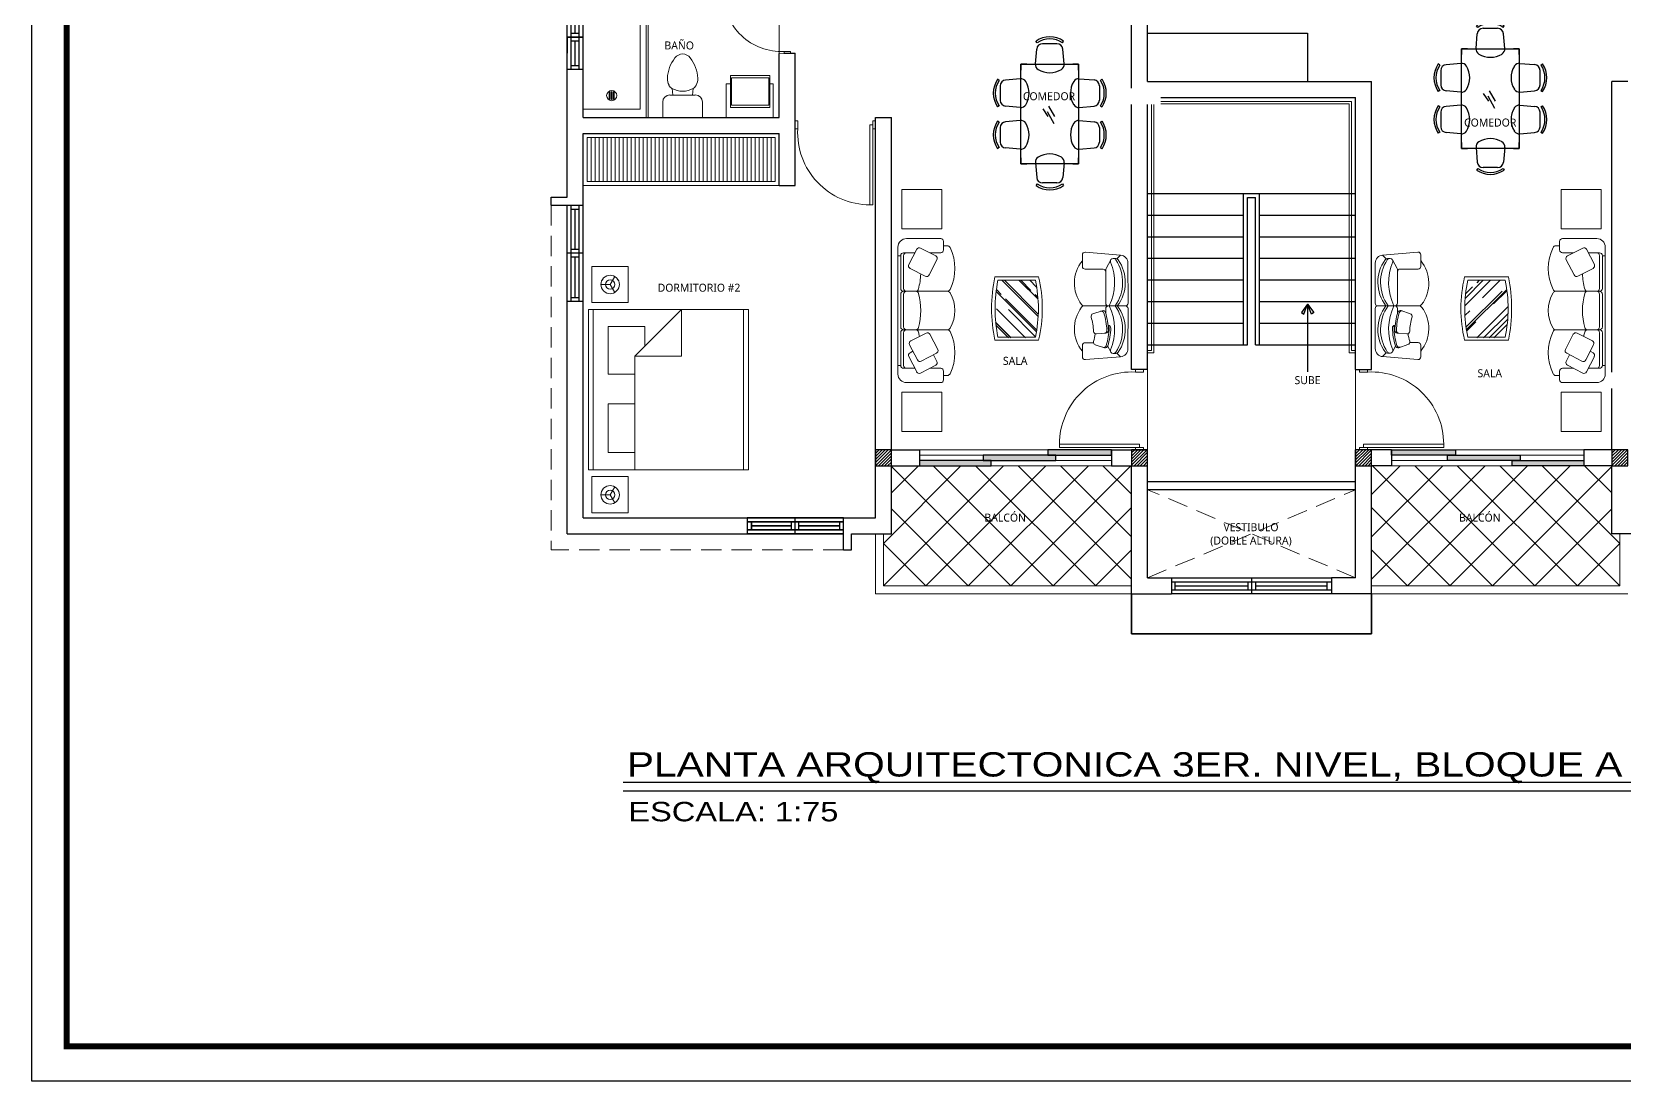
# Model space of a CAD drawing. Header units: feet. Extents: x -417 to 46, y -646 to -218.
# Drawn here: x -112.25 to -92.36, y -260.01 to -246.91 of the extents above; entities that cross this region are included whole.
import ezdxf

# ---------------------------------------------------------------- set-up
doc = ezdxf.new("R2010")
doc.units = ezdxf.units.FT
doc.header["$MEASUREMENT"] = 0
doc.linetypes.add('DASHED', pattern=[19.05, 12.7, -6.35])
for name, color, linetype, lineweight in [('A-GENM', 8, 'Continuous', 9), ('A-WALL', 4, 'Continuous', 25), ('closet', 8, 'Continuous', 5), ('FURN', 2, 'Continuous', 30), ('I-FURN', 2, 'Continuous', 0), ('MB', 2, 'Continuous', 20), ('muebles', 2, 'Continuous', 5), ('P-SANR-FIXT', 2, 'Continuous', 9), ('Piso', 8, 'Continuous', 9), ('puertas', 8, 'Continuous', 9), ('TXT', 2, 'Continuous', 9), ('vuelo', 251, 'DASHED', 13)]:
    doc.layers.add(name, color=color, linetype=linetype, lineweight=lineweight)
for name, color, linetype in [('COCINA', 2, 'Continuous'), ('columna', 9, 'Continuous'), ('escalera', 2, 'Continuous'), ('MARCO', 7, 'Continuous'), ('PERT-VENT', 2, 'Continuous'), ('RELLENO', 8, 'Continuous'), ('textos', 7, 'Continuous'), ('TEXXT', 8, 'Continuous')]:
    doc.layers.add(name, color=color, linetype=linetype)
doc.styles.add('ads', font='trebuc.ttf', dxfattribs={"height": 0.14})
doc.styles.add('DAMIAN', font='arial.ttf', dxfattribs={"height": 0.12})

# ---------------------------------------------------------------- blocks, each defined once
blk = doc.blocks.new('bath_sink_6127 - bath_sink_6127-V2-Nivel 1')
at = {"layer": 'I-FURN'}
for p, q in [((0.293, 0.297), (-0.127, 0.297)), ((-0.127, 0.297), (-0.127, -0.29)), ((0.395, 0.244), (-0.005, 0.244)), ((-0.005, 0.244), (-0.005, -0.245)), ((0.025, -0.234), (0.025, 0.233)), ((0.025, 0.233), (0.369, 0.233)), ((0.293, 0.244), (0.293, 0.297)), ((0.369, 0.233), (0.369, -0.234)), ((0.395, -0.245), (0.395, 0.244)), ((0.293, -0.29), (-0.127, -0.29)), ((-0.005, -0.245), (0.395, -0.245)), ((0.369, -0.234), (0.025, -0.234)), ((0.293, -0.29), (0.293, -0.245))]:
    blk.add_line(p, q, dxfattribs=at)
blk = doc.blocks.new('Toilet_-_Tank_-_3D_4840 - 17_ High_ Seat Not Visible-536545-Nivel 1')
at = {"layer": 'P-SANR-FIXT'}
for p, q in [((0.248, 0.489), (-0.248, 0.489)), ((-0.248, 0.489), (-0.248, 0.298)), ((0.248, 0.298), (0.248, 0.489)), ((-0.159, 0.21), (-0.123, 0.21)), ((-0.123, 0.21), (-0.132, 0.127)), ((-0.123, 0.21), (0.123, 0.21)), ((0.132, 0.127), (0.123, 0.21)), ((0.123, 0.21), (0.159, 0.21))]:
    blk.add_line(p, q, dxfattribs=at)
for centre, radius, start, end in [((-0.159, 0.298), 0.0889, 180, 270), ((0.159, 0.298), 0.0889, 270, 360), ((-0.023, 0.008), 0.167, 151.0596, 182.709), ((-0.083, 0.041), 0.0995, 119.8981, 151.0596), ((0, -0.104), 0.266, 90.1019, 119.8981), ((0, -0.104), 0.266, 60.1019, 89.8981), ((0.083, 0.041), 0.0995, 28.9404, 60.1019), ((0.023, 0.008), 0.167, 357.291, 28.9404), ((0.25, 0.021), 0.441, 182.709, 218.5058), ((-0.25, 0.021), 0.441, 321.4942, 357.291), ((0.011, -0.169), 0.136, 218.5058, 265.219), ((-0.011, -0.169), 0.136, 274.781, 321.4942)]:
    blk.add_arc(centre, radius, start, end, dxfattribs=at)
blk = doc.blocks.new('A$C3D6C2CD6')
at = {"layer": 'P-SANR-FIXT'}
for p, q in [((0, 1.6), (0.787, 1.6)), ((0, 0.102), (0, 1.6)), ((0.711, 1.6), (0.711, 0.102)), ((0.787, 0), (0.787, 1.6)), ((0.813, 1.6), (0.813, 0)), ((0.324, 0.227), (0.324, 0.317)), ((0.333, 0.317), (0.333, 0.227)), ((0.351, 0.227), (0.351, 0.317)), ((0.36, 0.317), (0.36, 0.227)), ((0.378, 0.227), (0.378, 0.317)), ((0.387, 0.317), (0.387, 0.227)), ((0.711, 0.102), (0, 0.102)), ((0, 0), (0.787, 0)), ((0.124, 0), (0.787, 0)), ((0.813, 0), (0.787, 0)), ((0.813, 0), (0.787, 0))]:
    blk.add_line(p, q, dxfattribs=at)
for centre, radius, start, end in [((0.356, 0.272), 0.0635, 90, 270), ((0.356, 0.272), 0.0635, 90, 270), ((0.328, 0.317), 0.00444, 360, 180), ((0.328, 0.227), 0.00444, 180, 360), ((0.356, 0.317), 0.00444, 360, 180), ((0.356, 0.227), 0.00444, 180, 360), ((0.356, 0.272), 0.0635, 270, 90), ((0.356, 0.272), 0.0635, 270, 90), ((0.383, 0.317), 0.00444, 360, 180), ((0.383, 0.227), 0.00444, 180, 360)]:
    blk.add_arc(centre, radius, start, end, dxfattribs=at)
blk = doc.blocks.new('A$C4D292AF4')
at = {"layer": 'puertas'}
for points in [[(0.03, 0.05), (0.07, 0.05), (0.07, 1.05), (0.03, 1.05)], [(0, 0), (0.03, 0), (0.03, 0.1), (0, 0.1)], [(0.97, 0), (1, 0), (1, 0.1), (0.97, 0.1)]]:
    blk.add_lwpolyline(points, close=True, dxfattribs=at)
blk.add_arc((0.068, 0.147), 0.903, 357.0481, 89.8556, dxfattribs=at)
blk = doc.blocks.new('A$C6DF15AF1')
for points in [[(1.603, 0.133), (2.4, 0.133), (2.4, 0.2), (1.603, 0.2)], [(0, 0), (0.896, 0), (0.896, 0.067), (0, 0.067)], [(0.796, 0.067), (1.703, 0.067), (1.703, 0.133), (0.796, 0.133)]]:
    blk.add_hatch(color=256).paths.add_polyline_path(points)
at = {"layer": 'PERT-VENT', "extrusion": (-6.28888e-16, -1.94037e-15, -1)}
for points in [[(-1.603, 0.133), (-2.4, 0.133), (-2.4, 0.2), (-1.603, 0.2)], [(0, 0), (-0.896, 0), (-0.896, 0.067), (0, 0.067)], [(-0.796, 0.067), (-1.703, 0.067), (-1.703, 0.133), (-0.796, 0.133)]]:
    blk.add_lwpolyline(points, close=True, dxfattribs=at)
at = {"layer": 'Piso'}
for p, q in [((0, 0.2), (2.4, 0.2)), ((0, 0), (2.4, 0))]:
    blk.add_line(p, q, dxfattribs=at)
at = {"layer": 'Piso', "extrusion": (-6.28888e-16, -1.94037e-15, -1)}
for p, q in [((0.796, 0.133), (0, 0.133)), ((1.703, 0.067), (2.4, 0.067))]:
    blk.add_line(p, q, dxfattribs=at)
blk = doc.blocks.new('A$C5D053580')
at = {"color": 8}
for p, q in [((0.761, 1.017), (0.69, 1.123)), ((0.855, 1.016), (0.772, 1.159)), ((0.845, 0.914), (0.753, 1.083))]:
    blk.add_line(p, q, dxfattribs=at)
at = {"layer": 'FURN'}
for p, q in [((0.608, 2.04, -0.375), (0.592, 2.062, -0.375)), ((0.884, 2.026, -0.375), (0.683, 2.026, -0.375)), ((0.96, 2.04, -0.375), (0.975, 2.062, -0.375)), ((0.585, 1.746, -0.375), (0.602, 1.952, -0.375)), ((0.983, 1.746, -0.375), (0.965, 1.952, -0.375)), ((0.082, 1.516, -0.375), (0.059, 1.532, -0.375)), ((0.095, 1.441, -0.375), (0.095, 1.24, -0.375)), ((0.375, 1.54, -0.375), (0.169, 1.522, -0.375)), ((1.192, 1.54, -0.375), (1.398, 1.523, -0.375)), ((1.472, 1.442, -0.375), (1.472, 1.241, -0.375)), ((1.486, 1.517, -0.375), (1.508, 1.533, -0.375)), ((0.082, 1.164, -0.375), (0.059, 1.149, -0.375)), ((0.375, 1.141, -0.375), (0.169, 1.159, -0.375)), ((1.192, 1.142, -0.375), (1.398, 1.16, -0.375)), ((1.486, 1.165, -0.375), (1.508, 1.15, -0.375)), ((0.082, 0.937, -0.375), (0.059, 0.953, -0.375)), ((0.375, 0.96, -0.375), (0.169, 0.943, -0.375)), ((1.192, 0.96, -0.375), (1.398, 0.943, -0.375)), ((1.486, 0.937, -0.375), (1.508, 0.953, -0.375)), ((0.095, 0.862, -0.375), (0.095, 0.661, -0.375)), ((1.472, 0.862, -0.375), (1.472, 0.661, -0.375)), ((0.082, 0.585, -0.375), (0.059, 0.57, -0.375)), ((0.375, 0.562, -0.375), (0.169, 0.58, -0.375)), ((1.192, 0.562, -0.375), (1.398, 0.58, -0.375)), ((1.486, 0.585, -0.375), (1.508, 0.57, -0.375)), ((0.585, 0.375, -0.375), (0.602, 0.169, -0.375)), ((0.983, 0.375, -0.375), (0.965, 0.169, -0.375)), ((0.608, 0.082, -0.375), (0.592, 0.059, -0.375)), ((0.884, 0.095, -0.375), (0.683, 0.095, -0.375)), ((0.96, 0.082, -0.375), (0.975, 0.059, -0.375))]:
    blk.add_line(p, q, dxfattribs=at)
at = {"layer": 'FURN', "linetype": 'Continuous'}
for p, q in [((0.384, 1.741, 0.375), (1.184, 1.741, 0.375)), ((0.384, 0.361, 0.375), (0.384, 1.741, 0.375)), ((1.184, 1.741, 0.375), (1.184, 0.361, 0.375)), ((1.184, 0.361, 0.375), (0.384, 0.361, 0.375))]:
    blk.add_line(p, q, dxfattribs=at)
at = {"layer": 'FURN'}
for centre, radius, start, end in [((0.784, 1.782, -0.375), 0.339, 55.6197, 124.3803), ((0.683, 1.945, -0.375), 0.0813, 90, 175.0303), ((0.784, 1.782, -0.375), 0.312, 55.6197, 124.3803), ((0.884, 1.945, -0.375), 0.0813, 4.9697, 90), ((0.665, 1.739, -0.375), 0.0813, 175.0303, 238.407), ((0.784, 1.931, -0.375), 0.307, 238.407, 301.593), ((0.902, 1.739, -0.375), 0.0813, 301.593, 4.9697), ((0.339, 1.34, -0.375), 0.339, 145.6197, 214.3803), ((0.339, 1.34, -0.375), 0.312, 145.6197, 214.3803), ((0.176, 1.441, -0.375), 0.0813, 94.9697, 180), ((0.382, 1.459, -0.375), 0.0813, 31.593, 94.9697), ((0.19, 1.34, -0.375), 0.307, 328.407, 31.593), ((1.378, 1.341, -0.375), 0.307, 148.407, 211.593), ((1.185, 1.46, -0.375), 0.0813, 85.0303, 148.407), ((1.391, 1.442, -0.375), 0.0813, 0, 85.0303), ((1.229, 1.341, -0.375), 0.312, 325.6197, 34.3803), ((1.229, 1.341, -0.375), 0.339, 325.6197, 34.3803), ((0.176, 1.24, -0.375), 0.0813, 180, 265.0303), ((0.382, 1.222, -0.375), 0.0813, 265.0303, 328.407), ((1.185, 1.223, -0.375), 0.0813, 211.593, 274.9697), ((1.391, 1.241, -0.375), 0.0813, 274.9697, 0), ((0.339, 0.761, -0.375), 0.339, 145.6197, 214.3803), ((0.339, 0.761, -0.375), 0.312, 145.6197, 214.3803), ((0.176, 0.862, -0.375), 0.0813, 94.9697, 180), ((0.382, 0.88, -0.375), 0.0813, 31.593, 94.9697), ((0.19, 0.761, -0.375), 0.307, 328.407, 31.593), ((1.378, 0.761, -0.375), 0.307, 148.407, 211.593), ((1.185, 0.88, -0.375), 0.0813, 85.0303, 148.407), ((1.391, 0.862, -0.375), 0.0813, 0, 85.0303), ((1.229, 0.761, -0.375), 0.312, 325.6197, 34.3803), ((1.229, 0.761, -0.375), 0.339, 325.6197, 34.3803), ((0.176, 0.661, -0.375), 0.0813, 180, 265.0303), ((0.382, 0.643, -0.375), 0.0813, 265.0303, 328.407), ((0.665, 0.382, -0.375), 0.0813, 121.593, 184.9697), ((0.784, 0.19, -0.375), 0.307, 58.407, 121.593), ((0.902, 0.382, -0.375), 0.0813, 355.0303, 58.407), ((1.185, 0.643, -0.375), 0.0813, 211.593, 274.9697), ((1.391, 0.661, -0.375), 0.0813, 274.9697, 0), ((0.784, 0.339, -0.375), 0.339, 235.6197, 304.3803), ((0.683, 0.176, -0.375), 0.0813, 184.9697, 270), ((0.784, 0.339, -0.375), 0.312, 235.6197, 304.3803), ((0.884, 0.176, -0.375), 0.0813, 270, 355.0303)]:
    blk.add_arc(centre, radius, start, end, dxfattribs=at)
at = {"layer": 'FURN', "linetype": 'Continuous'}
for points in [[(0.384, 1.741, -0.375), (0.384, 1.741, 0.375), (0.384, 1.661, 0.375), (0.384, 1.701, -0.375)], [(0.464, 1.741, 0.375), (0.424, 1.741, -0.375), (0.384, 1.741, -0.375), (0.384, 1.741, 0.375)], [(1.184, 0.361, 0.425), (0.384, 0.361, 0.425), (0.384, 1.741, 0.425), (1.184, 1.741, 0.425)], [(1.104, 1.741, 0.375), (1.144, 1.741, -0.375), (1.184, 1.741, -0.375), (1.184, 1.741, 0.375)], [(1.184, 1.741, -0.375), (1.184, 1.741, 0.375), (1.184, 1.661, 0.375), (1.184, 1.701, -0.375)], [(0.384, 0.361, -0.375), (0.384, 0.361, 0.375), (0.384, 0.441, 0.375), (0.384, 0.401, -0.375)], [(0.464, 0.361, 0.375), (0.424, 0.361, -0.375), (0.384, 0.361, -0.375), (0.384, 0.361, 0.375)], [(1.104, 0.361, 0.375), (1.144, 0.361, -0.375), (1.184, 0.361, -0.375), (1.184, 0.361, 0.375)], [(1.184, 0.361, -0.375), (1.184, 0.361, 0.375), (1.184, 0.441, 0.375), (1.184, 0.401, -0.375)]]:
    blk.add_3dface(points, dxfattribs=at)
blk = doc.blocks.new('A$C4CC40D8E')
at = {"layer": 'muebles'}
for p, q in [((0.15, 2.525, 0.013), (0.75, 2.525, 0.013)), ((0, 0.15, 0.013), (0, 2.375, 0.013)), ((0.1, 2.275, 0.013), (0.297, 2.275, 0.013)), ((0.191, 2.07, 0.013), (0.329, 2.337, 0.013)), ((0.396, 2.358, 0.013), (0.663, 2.221, 0.013)), ((0.557, 2.275, 0.013), (0.75, 2.275, 0.013)), ((0.8, 2.325, 0.013), (0.8, 2.475, 0.013)), ((0.8, 2.4, 0.013), (0.868, 2.4, 0.013)), ((0.05, 2.225, 0.013), (0, 2.225, 0.013)), ((0.05, 1.65, 0.013), (0.05, 2.225, 0.013)), ((0.1, 1.65, 0.013), (0.1, 2.225, 0.013)), ((0.264, 1.976, 0.013), (0.213, 2.003, 0.013)), ((0.684, 2.153, 0.013), (0.625, 2.039, 0.013)), ((0.05, 0.975, 0.013), (0.05, 1.55, 0.013)), ((0.1, 1.6, 0.013), (0.869, 1.6, 0.013)), ((0.1, 0.975, 0.013), (0.1, 1.55, 0.013)), ((0.05, 0.3, 0.013), (0.05, 0.875, 0.013)), ((0.1, 0.925, 0.013), (0.869, 0.925, 0.013)), ((0.1, 0.3, 0.013), (0.1, 0.875, 0.013)), ((0.05, 0.3, 0.013), (0, 0.3, 0.013)), ((0.1, 0.25, 0.013), (0.297, 0.25, 0.013)), ((0.557, 0.25, 0.013), (0.75, 0.25, 0.013)), ((0.8, 0.05, 0.013), (0.8, 0.2, 0.013)), ((0.8, 0.125, 0.013), (0.868, 0.125, 0.013)), ((0.15, 0, 0.013), (0.75, 0, 0.013))]:
    blk.add_line(p, q, dxfattribs=at)
at = {"layer": 'muebles', "elevation": 0.013}
for points in [[(0.698, 1.945), (0.56, 1.678, -0.414214), (0.493, 1.657), (0.226, 1.794, -0.414214), (0.205, 1.861), (0.342, 2.128, -0.414214), (0.41, 2.15), (0.676, 2.012, -0.414214)], [(0.684, 0.372), (0.547, 0.638, 0.414214), (0.48, 0.66), (0.213, 0.522, 0.414214), (0.191, 0.455), (0.329, 0.188, 0.414214), (0.396, 0.167), (0.663, 0.304, 0.414214)]]:
    blk.add_lwpolyline(points, format="xyb", close=True, dxfattribs=at)
at = {"layer": 'muebles'}
for centre, radius, start, end in [((0.15, 2.375, 0.013), 0.15, 90, 180), ((0.75, 2.475, 0.013), 0.05, 360, 90), ((0.1, 2.225, 0.013), 0.05, 90, 180), ((0.15, 2.225, 0.013), 0.05, 90, 180), ((0.373, 2.314, 0.013), 0.05, 62.7398, 152.7398), ((0.75, 2.325, 0.013), 0.05, 270, 360), ((0.868, 2.35, 0.013), 0.05, 23.8847, 90), ((0.162, 2, 0.013), 0.838, 333.776, 26.224), ((0.236, 2.047, 0.013), 0.05, 152.7398, 242.7398), ((0.64, 2.176, 0.013), 0.05, 332.7398, 62.7398), ((-0.718, 1.937, 0.013), 1.118, 344.5029, 348.573), ((0.1, 1.65, 0.013), 0.05, 180, 270), ((0.1, 1.55, 0.013), 0.05, 90, 180), ((0.15, 1.65, 0.013), 0.05, 180, 270), ((0.15, 1.55, 0.013), 0.05, 90, 180), ((0.311, 1.65, 0.013), 0.05, 270, 347.1604), ((0.311, 1.55, 0.013), 0.05, 12.8396, 90), ((-0.718, 1.262, 0.013), 1.118, 344.5029, 15.4971), ((0.868, 1.65, 0.013), 0.05, 270, 336.1153), ((0.869, 1.55, 0.013), 0.05, 25.9445, 90), ((0.399, 1.262, 0.013), 0.601, 329.0457, 30.9543), ((0.1, 0.975, 0.013), 0.05, 180, 270), ((0.1, 0.875, 0.013), 0.05, 90, 180), ((0.15, 0.975, 0.013), 0.05, 180, 270), ((0.15, 0.875, 0.013), 0.05, 90, 180), ((0.311, 0.975, 0.013), 0.05, 270, 347.1604), ((0.311, 0.875, 0.013), 0.05, 12.8396, 90), ((-0.718, 0.587, 0.013), 1.118, 1.5948, 15.4971), ((0.868, 0.875, 0.013), 0.05, 23.8847, 90), ((0.869, 0.975, 0.013), 0.05, 270, 334.0555), ((0.162, 0.525, 0.013), 0.838, 333.776, 26.224), ((0.1, 0.3, 0.013), 0.05, 180, 270), ((0.15, 0.3, 0.013), 0.05, 180, 270), ((0.15, 0.15, 0.013), 0.15, 180, 270), ((0.75, 0.2, 0.013), 0.05, 0, 90), ((0.75, 0.05, 0.013), 0.05, 270, 0), ((0.868, 0.175, 0.013), 0.05, 270, 336.1153)]:
    blk.add_arc(centre, radius, start, end, dxfattribs=at)
blk = doc.blocks.new('A$C6E953964')
at = {"layer": 'muebles'}
for p, q in [((1.358, 1.876), (1.206, 1.724)), ((1.432, 1.873), (1.859, 1.37)), ((1.316, 1.543), (1.206, 1.653)), ((1.527, 1.466), (1.366, 1.546)), ((1.239, 1.39), (1.356, 1.253)), ((1.666, 1.438), (1.552, 1.404)), ((1.751, 1.39), (1.716, 1.426)), ((1.859, 1.37), (1.763, 1.37)), ((1.252, 0.639), (0.704, 1.187)), ((1.008, 1.008), (0.928, 1.169)), ((1.091, 0.994), (1.029, 0.932)), ((1.279, 1.121), (1.282, 1.118)), ((1.85, 1.167), (1.323, 0.639)), ((0.015, 0.533), (0.167, 0.686)), ((0.475, 0.449), (0.238, 0.686)), ((0.519, 0.422), (0.959, 0.862)), ((0.018, 0.459), (0.521, 0.032)), ((0.453, 0.225), (0.506, 0.401)), ((0.724, 0.041), (1.252, 0.568)), ((0.501, 0.14), (0.465, 0.175)), ((0.521, 0.032), (0.521, 0.128))]:
    blk.add_line(p, q, dxfattribs=at)
for centre, radius, start, end in [((1.346, 1.144), 0.659, 95.5762, 172.3053), ((1.393, 1.841), 0.05, 40.2921, 135), ((1.241, 1.689), 0.05, 135, 225), ((0.355, 2.044), 1.078, 323.4757, 331.2045), ((1.343, 1.501), 0.05, 63.7448, 151.2045), ((0.747, 0.545), 0.659, 97.6947, 174.4238), ((0.67, 1.15), 0.05, 45, 103.6093), ((0.741, 1.221), 0.05, 166.3907, 225), ((0.973, 1.192), 0.05, 118.7955, 206.2552), ((0.429, 2.18), 1.078, 298.7955, 313.14), ((0.711, 1.797), 1.001, 289.1764, 337.4282), ((0.429, 2.18), 1.328, 298.4972, 312.8417), ((0.992, 1.521), 0.758, 279.5275, 348.5153), ((1.054, 1.459), 0.72, 277.3329, 350.6734), ((1.201, 1.357), 0.05, 40.5997, 133.14), ((0.355, 2.044), 1.328, 317.1583, 331.5028), ((1.299, 1.243), 0.05, 312.8417, 40.5997), ((0.355, 2.044), 1.358, 317.2097, 331.5542), ((1.318, 1.22), 0.05, 312.7903, 40.5997), ((1.478, 1.435), 0.05, 331.5028, 63.7448), ((1.505, 1.421), 0.05, 331.5542, 63.7448), ((1.68, 1.39), 0.05, 45, 153.7448), ((1.686, 1.385), 0.05, 343.3506, 45), ((1.716, 1.355), 0.05, 345.2193, 45), ((1.744, 1.273), 0.15, 315, 40.2921), ((1.039, 1.057), 0.05, 206.2552, 298.4972), ((1.053, 1.03), 0.05, 206.2552, 298.4458), ((1.065, 0.897), 0.05, 135, 225), ((0.429, 2.18), 1.358, 298.4458, 312.7903), ((1.315, 1.156), 0.05, 229.4003, 317.2097), ((1.292, 1.175), 0.05, 262.286, 317.1583), ((0.202, 0.65), 0.05, 45, 135), ((0.094, 1.18), 1.001, 292.5718, 340.8236), ((0.37, 0.899), 0.758, 281.4847, 350.4725), ((0.432, 0.837), 0.72, 279.3266, 352.6671), ((0.994, 0.826), 0.05, 45, 135), ((1.217, 0.604), 0.05, 315, 45), ((1.287, 0.674), 0.05, 225, 315), ((0.05, 0.498), 0.05, 135, 229.7079), ((0.51, 0.484), 0.05, 225, 315), ((0.554, 0.387), 0.05, 135, 163.0552), ((0.501, 0.211), 0.05, 116.2552, 225), ((0.507, 0.205), 0.05, 225, 286.6494), ((0.536, 0.175), 0.05, 225, 284.7807), ((0.618, 0.147), 0.15, 229.7079, 315)]:
    blk.add_arc(centre, radius, start, end, dxfattribs=at)
blk = doc.blocks.new('A$C00990124')
at = {"layer": 'RELLENO', "ltscale": 0.4}
h = blk.add_hatch(dxfattribs=at)
h.set_pattern_fill('AR-RROOF', color=256, scale=0.008831, angle=585, style=0)
h.set_pattern_definition([(315, (-222.8446, 143.9424), (0.19032512, -0.50753365), [3.3645046, -0.4486006, 1.1215015, -0.2243003]), (315, (-222.71296, 143.65215), (-0.36954794, -0.0523394), [0.6729009, -0.0740191, 1.3458018, -0.1682252]), (315, (-222.90011, 143.72828), (0.71847733, -0.93100705), [1.79440245, -0.3140204, 0.8972012, -0.2243003])])
h.paths.add_polyline_path([(0.548, 0.748), (0.08, 0.748, 0.101119), (0.08, 0.028), (0.548, 0.028, 0.101119)])
at = {"layer": 'muebles'}
for p, q in [((0.08, 0.748, 449.107), (0.548, 0.748, 449.107)), ((0.548, 0.038, 449.107), (0.08, 0.038, 449.107))]:
    blk.add_line(p, q, dxfattribs=at)
at = {"layer": 'muebles', "elevation": 449.107}
blk.add_lwpolyline([(0.04, 0.791), (0.587, 0.791, -0.117641), (0.587, 0), (0.04, 0, -0.100473), (0.04, 0.791)], format="xyb", close=True, dxfattribs=at)
at = {"layer": 'muebles'}
for centre, start, end in [((1.791, 0.393, 449.107), 168.2811, 191.7189), ((-1.162, 0.393, 449.107), 348.2811, 11.7189)]:
    blk.add_arc(centre, 1.747, start, end, dxfattribs=at)
blk = doc.blocks.new('A$C154754DE')
at = {"layer": 'muebles', "color": 2, "linetype": 'Continuous'}
for p, q in [((1.505, 3.079, 224.56), (1.958, 3.079, 224.56)), ((1.505, 2.626, 224.56), (1.505, 3.079, 224.56)), ((1.958, 2.626, 224.56), (1.958, 3.079, 224.56)), ((1.505, 2.626, 224.56), (1.958, 2.626, 224.56)), ((1.505, 0.453, 224.56), (1.958, 0.453, 224.56)), ((1.505, 0.453, 224.56), (1.505, 0, 224.56)), ((1.958, 0.453, 224.56), (1.958, 0, 224.56)), ((1.505, 0, 224.56), (1.958, 0, 224.56))]:
    blk.add_line(p, q, dxfattribs=at)
at = {"layer": 'muebles', "color": 8, "linetype": 'Continuous'}
for p, q in [((1.729, 2.853, 224.56), (1.672, 2.953, 224.56)), ((1.729, 2.853, 224.56), (1.672, 2.754, 224.56)), ((1.729, 2.853, 224.56), (1.844, 2.853, 224.56)), ((1.729, 0.226, 224.56), (1.672, 0.326, 224.56)), ((1.729, 0.226, 224.56), (1.672, 0.126, 224.56)), ((1.729, 0.226, 224.56), (1.844, 0.226, 224.56))]:
    blk.add_line(p, q, dxfattribs=at)
at = {"layer": 'muebles', "linetype": 'Continuous'}
for p, q in [((0, 2.54, 224.56), (2, 2.54, 224.56)), ((0, 0.54, 224.56), (0, 2.54, 224.56)), ((0.061, 2.54, 224.56), (0.061, 0.54, 224.56)), ((1.419, 1.958, 224.56), (0.837, 2.54, 224.56)), ((0.837, 2.54, 224.56), (0.837, 1.958, 224.56)), ((1.939, 0.54, 224.56), (1.939, 2.54, 224.56)), ((2, 2.54, 224.56), (2, 0.54, 224.56)), ((1.296, 2.326, 224.56), (1.755, 2.326, 224.56)), ((1.296, 2.081, 224.56), (1.296, 2.326, 224.56)), ((1.755, 2.326, 224.56), (1.755, 1.734, 224.56)), ((0.837, 1.958, 224.56), (1.419, 1.958, 224.56)), ((1.419, 0.54, 224.56), (1.419, 1.958, 224.56)), ((1.755, 1.734, 224.56), (1.419, 1.734, 224.56)), ((1.419, 1.364, 224.56), (1.755, 1.364, 224.56)), ((1.755, 1.364, 224.56), (1.755, 0.754, 224.56)), ((1.755, 0.754, 224.56), (1.419, 0.754, 224.56)), ((2, 0.54, 224.56), (0, 0.54, 224.56))]:
    blk.add_line(p, q, dxfattribs=at)
at = {"layer": 'muebles', "color": 8, "linetype": 'Continuous', "extrusion": (0, 0, -1)}
for centre, major_axis, start_param, end_param in [((1.729, 2.853, 224.56), (-0.0814, -0.0814), -1.570796, 4.712389), ((1.729, 0.226, 224.56), (-0.0407, 0.0407), 1.570796326794897, 7.853981633974483)]:
    blk.add_ellipse(centre, major_axis=major_axis, ratio=1, start_param=start_param, end_param=end_param, dxfattribs=at)
at = {"layer": 'muebles', "color": 8, "linetype": 'Continuous'}
for centre, major_axis, start_param, end_param in [((1.729, 2.853, 224.56), (-0.0407, -0.0407), 1.570796326794897, 7.853981633974483), ((1.729, 0.226, 224.56), (-0.0814, 0.0814), -1.570796, 4.712389)]:
    blk.add_ellipse(centre, major_axis=major_axis, ratio=1, start_param=start_param, end_param=end_param, dxfattribs=at)
blk = doc.blocks.new('A$C074D4DC8')
at = {"layer": 'FURN'}
blk.add_line((0.042, 0.342), (0.042, -0.198), dxfattribs=at)
for points in [[(0.042, 0.342), (-0.008, 0.274), (0.012, 0.262), (0.042, 0.342)], [(0.042, 0.342), (0.092, 0.274), (0.072, 0.262), (0.042, 0.342)]]:
    blk.add_lwpolyline(points, dxfattribs=at)
blk = doc.blocks.new('A$C78C8556F')
at = {"layer": 'PERT-VENT', "extrusion": (-2.36659e-12, 8.94772e-16, -1)}
for p, q in [((0, 0.2), (2, 0.2)), ((1, 0.2), (1, 0)), ((0, 0.15), (2, 0.15)), ((0, 0.05), (2, 0.05)), ((2, 0), (0, 0)), ((0.047, 0.1), (0.953, 0.1)), ((0.953, 0.15), (0.953, 0.05)), ((1.047, 0.15), (1.047, 0.05)), ((1.047, 0.1), (1.946, 0.1)), ((1.946, 0.05), (1.946, 0.15))]:
    blk.add_line(p, q, dxfattribs=at)
at = {"layer": 'PERT-VENT'}
blk.add_line((0.047, 0.05), (0.047, 0.15), dxfattribs=at)
blk = doc.blocks.new('A$C72735B25')
at = {"layer": 'PERT-VENT', "extrusion": (-1.27878e-17, -1.31713e-15, -1)}
for p, q in [((0, 0), (0, 1.203)), ((0.05, 0), (0.05, 1.203)), ((0.15, 0), (0.15, 1.203)), ((0.2, 0), (0.2, 1.203)), ((0.1, 0.648), (0.1, 1.149)), ((0.2, 0.602), (0, 0.602)), ((0.15, 0.648), (0.05, 0.648)), ((0.15, 0.555), (0.05, 0.555)), ((0.1, 0.05), (0.1, 0.555)), ((0.05, 0.05), (0.15, 0.05))]:
    blk.add_line(p, q, dxfattribs=at)
at = {"layer": 'PERT-VENT', "extrusion": (-1.27878e-17, 1.31713e-15, -1)}
blk.add_line((0.05, 1.153), (0.15, 1.153), dxfattribs=at)
blk = doc.blocks.new('A$C559373E3')
at = {"layer": 'PERT-VENT', "extrusion": (-1.27878e-17, -1.31713e-15, -1)}
for p, q in [((0, 0), (0, 0.8)), ((0.05, 0), (0.05, 0.8)), ((0.15, 0), (0.15, 0.8)), ((0.2, 0), (0.2, 0.8)), ((0.1, 0.448), (0.1, 0.746)), ((0.2, 0.402), (0, 0.402)), ((0.15, 0.448), (0.05, 0.448)), ((0.15, 0.355), (0.05, 0.355)), ((0.1, 0.05), (0.1, 0.355)), ((0.05, 0.05), (0.15, 0.05))]:
    blk.add_line(p, q, dxfattribs=at)
at = {"layer": 'PERT-VENT', "extrusion": (-1.27878e-17, 1.31713e-15, -1)}
blk.add_line((0.05, 0.75), (0.15, 0.75), dxfattribs=at)
blk = doc.blocks.new('A$C012446DC')
at = {"layer": 'Piso'}
h = blk.add_hatch(dxfattribs=at)
h.set_pattern_fill('ANSI31', color=256, scale=0.008571, angle=180)
h.set_pattern_definition([(225, (206536.064322, 1154820.960068), (0.0192434059784, -0.0192434059784), [])])
h.paths.add_polyline_path([(0, 0), (0.2, 0), (0.2, 0.2), (0, 0.2)])
at = {"layer": 'columna'}
blk.add_lwpolyline([(0.2, 0.2), (0, 0.2), (0, 0), (0.2, 0)], close=True, dxfattribs=at)
blk = doc.blocks.new('A$C387E0859')
for p in [(0, 8.7), (3.2, 8.7), (0, 0), (3.2, 0), (6, 0), (9.2, 0)]:
    blk.add_blockref('A$C012446DC', p)

msp = doc.modelspace()

# ---------------------------------------------------------------- hatches: boundary and pattern name
at = {"layer": 'closet'}
h = msp.add_hatch(dxfattribs=at)
h.set_pattern_fill('ANSI31', color=256, scale=0.4, angle=45, style=0)
h.set_pattern_definition([(90, (-105.31431, -248.77936), (-0.05, 7e-18), [])])
h.paths.add_polyline_path([(-105.3143, -248.7794), (-102.9643, -248.7794), (-102.9643, -248.2294), (-105.3143, -248.2294)])
at = {"layer": 'Piso'}
h = msp.add_hatch(dxfattribs=at)
h.set_pattern_fill('NET', color=256, scale=3, angle=45, style=0)
h.set_pattern_definition([(45, (-101.6143, -253.82936), (-0.265165, 0.265165), []), (135, (-101.6143, -253.82936), (-0.265165, -0.265165), [])])
h.paths.add_polyline_path([(-101.5143, -252.3294), (-98.5143, -252.3294), (-98.5143, -253.8294), (-101.6143, -253.8294), (-101.6143, -253.1794), (-101.5143, -253.1794)])
h = msp.add_hatch(dxfattribs=at)
h.set_pattern_fill('NET', color=256, scale=3, angle=45, style=0)
h.set_pattern_definition([(135, (-92.4143, -253.82936), (0.265165, 0.265165), []), (45, (-92.4143, -253.82936), (0.265165, -0.265165), [])])
h.paths.add_polyline_path([(-92.5143, -252.3294), (-95.5143, -252.3294), (-95.5143, -253.8294), (-92.4143, -253.8294), (-92.4143, -253.1794), (-92.5143, -253.1794)])

# ---------------------------------------------------------------- linework, layer by layer
at = {"layer": 'A-GENM'}
for p, q in [((-95.5143, -247.5294), (-95.5143, -247.5294)), ((-101.7143, -253.9294), (-101.7143, -253.1794)), ((-101.6143, -253.8294), (-101.6143, -253.1794)), ((-92.4143, -253.8294), (-92.4143, -253.1794)), ((-98.5143, -253.8294), (-101.6143, -253.8294)), ((-95.5143, -253.8294), (-92.4143, -253.8294)), ((-98.5143, -253.9294), (-101.7143, -253.9294)), ((-95.5143, -253.9294), (-92.3143, -253.9294))]:
    msp.add_line(p, q, dxfattribs=at)
at = {"layer": 'A-WALL'}
for p, q in [((-98.3143, -247.5294), (-98.3143, -242.0294)), ((-98.5143, -251.1294), (-98.5143, -243.6294)), ((-102.9143, -247.9794), (-102.9143, -247.1794)), ((-102.9143, -247.1794), (-102.7143, -247.1794)), ((-102.7143, -248.8294), (-102.7143, -247.1794)), ((-105.5643, -248.9758), (-105.5643, -247.381)), ((-105.3643, -247.9794), (-105.3643, -247.381)), ((-98.3143, -247.5294), (-95.5143, -247.5294)), ((-95.5143, -251.1294), (-95.5143, -247.5294)), ((-92.5143, -252.1294), (-92.5143, -247.5294)), ((-92.3143, -247.5294), (-92.5143, -247.5294)), ((-98.3143, -251.1294), (-98.3143, -247.7294)), ((-98.3143, -251.1294), (-98.3143, -247.7294)), ((-98.3143, -247.7294), (-95.7143, -247.7294)), ((-95.7143, -251.1294), (-95.7143, -247.7294)), ((-105.3643, -247.9794), (-102.9143, -247.9794)), ((-101.7143, -252.9794), (-101.7143, -247.9794)), ((-101.7143, -247.9794), (-101.5143, -247.9794)), ((-101.5143, -252.1294), (-101.5143, -247.9794)), ((-105.3643, -249.0758), (-105.3643, -248.1794)), ((-105.3643, -248.1794), (-102.9143, -248.1794)), ((-102.9143, -248.8294), (-102.9143, -248.1794)), ((-102.9143, -248.8294), (-102.7143, -248.8294)), ((-105.7643, -249.0758), (-105.7643, -248.9758)), ((-105.5643, -253.1794), (-105.5643, -250.279)), ((-105.3643, -252.9794), (-105.3643, -250.279)), ((-98.3143, -251.1294), (-98.5143, -251.1294)), ((-95.7143, -251.1294), (-95.5143, -251.1294)), ((-101.5143, -252.1294), (-101.1643, -252.1294)), ((-101.1643, -252.1294), (-101.1643, -252.3294)), ((-98.7643, -252.1294), (-98.3143, -252.1294)), ((-98.7643, -252.1294), (-98.7643, -252.3294)), ((-98.3143, -253.7294), (-98.3143, -252.1294)), ((-95.2643, -252.1294), (-95.7143, -252.1294)), ((-95.7143, -253.7294), (-95.7143, -252.1294)), ((-95.2643, -252.1294), (-95.2643, -252.3294)), ((-92.5143, -252.1294), (-92.8643, -252.1294)), ((-92.8643, -252.1294), (-92.8643, -252.3294)), ((-101.5143, -253.1794), (-101.5143, -252.3294)), ((-101.5143, -252.3294), (-101.1643, -252.3294)), ((-98.7643, -252.3294), (-98.5143, -252.3294)), ((-98.5143, -253.9294), (-98.5143, -252.3294)), ((-95.2643, -252.3294), (-95.5143, -252.3294)), ((-95.5143, -253.9294), (-95.5143, -252.3294)), ((-92.5143, -252.3294), (-92.8643, -252.3294)), ((-92.5143, -253.1794), (-92.5143, -252.3294)), ((-105.3643, -252.9794), (-103.3175, -252.9794)), ((-102.1143, -252.9794), (-101.7143, -252.9794)), ((-105.5643, -253.1794), (-103.3175, -253.1794)), ((-102.0143, -253.1794), (-101.5143, -253.1794)), ((-92.0143, -253.1794), (-92.5143, -253.1794)), ((-102.1143, -253.3794), (-102.0143, -253.3794)), ((-98.3143, -253.7294), (-98.0143, -253.7294)), ((-98.0143, -253.7294), (-98.0143, -253.9294)), ((-95.7143, -253.7294), (-96.0143, -253.7294)), ((-96.0143, -253.7294), (-96.0143, -253.9294)), ((-98.5143, -253.9294), (-98.0143, -253.9294)), ((-95.5143, -253.9294), (-96.0143, -253.9294))]:
    msp.add_line(p, q, dxfattribs=at)
at = {"layer": 'A-WALL', "extrusion": (-1.27878e-17, -1.31713e-15, -1)}
for p, q in [((-105.3643, -247.381), (-105.5643, -247.381)), ((-105.7643, -248.9758), (-105.5643, -248.9758)), ((-105.7643, -249.0758), (-105.3643, -249.0758))]:
    msp.add_line(p, q, dxfattribs=at)
at = {"layer": 'A-WALL', "extrusion": (-6.28888e-16, -1.93323e-15, -1)}
for p, q in [((-103.3175, -252.9794), (-103.3175, -253.1794)), ((-102.1143, -253.3794), (-102.1143, -252.9794)), ((-102.0143, -253.3794), (-102.0143, -253.1794))]:
    msp.add_line(p, q, dxfattribs=at)
at = {"layer": 'closet'}
for p, q in [((-98.2643, -250.8894), (-98.2643, -247.7794)), ((-98.2643, -247.7794), (-95.7643, -247.7794)), ((-98.2343, -250.9194), (-98.2343, -247.8094)), ((-98.2343, -247.8094), (-95.7943, -247.8094)), ((-95.7943, -250.9194), (-95.7943, -247.8094)), ((-95.7643, -250.8894), (-95.7643, -247.7794)), ((-105.3643, -248.8294), (-102.9143, -248.8294)), ((-98.2643, -250.8894), (-98.3143, -250.8894)), ((-98.2343, -250.9194), (-98.3143, -250.9194)), ((-95.7943, -250.9194), (-95.7143, -250.9194)), ((-95.7643, -250.8894), (-95.7143, -250.8894)), ((-98.3143, -251.1294), (-98.3143, -252.1294)), ((-95.7143, -251.1294), (-95.7143, -252.1294))]:
    msp.add_line(p, q, dxfattribs=at)
msp.add_lwpolyline([(-105.3143, -248.7794), (-102.9643, -248.7794), (-102.9643, -248.2294), (-105.3143, -248.2294)], close=True, dxfattribs=at)
at = {"layer": 'COCINA'}
for p, q in [((-98.3143, -246.9294), (-96.3143, -246.9294)), ((-96.3143, -246.9294), (-96.3143, -247.5294))]:
    msp.add_line(p, q, dxfattribs=at)
at = {"layer": 'escalera'}
for p, q in [((-98.3143, -248.9294), (-97.1143, -248.9294)), ((-97.1143, -250.8194), (-97.1143, -248.9294)), ((-97.1143, -248.9294), (-96.9143, -248.9294)), ((-97.0643, -250.8194), (-97.0643, -248.9794)), ((-97.0643, -248.9794), (-96.9643, -248.9794)), ((-96.9643, -250.8194), (-96.9643, -248.9794)), ((-96.9143, -248.9294), (-95.7143, -248.9294)), ((-96.9143, -250.8194), (-96.9143, -248.9294)), ((-98.3143, -249.1994), (-97.1143, -249.1994)), ((-96.9143, -249.1994), (-95.7143, -249.1994)), ((-98.3143, -249.4694), (-97.1143, -249.4694)), ((-96.9143, -249.4694), (-95.7143, -249.4694)), ((-98.3143, -249.7394), (-97.1143, -249.7394)), ((-96.9143, -249.7394), (-95.7143, -249.7394)), ((-98.3143, -250.0094), (-97.1143, -250.0094)), ((-96.9143, -250.0094), (-95.7143, -250.0094)), ((-98.3143, -250.2794), (-97.1143, -250.2794)), ((-96.9143, -250.2794), (-95.7143, -250.2794)), ((-98.3143, -250.5494), (-97.1143, -250.5494)), ((-96.9143, -250.5494), (-95.7143, -250.5494)), ((-98.3143, -250.8194), (-97.1143, -250.8194)), ((-97.1143, -250.8194), (-97.0643, -250.8194)), ((-96.9643, -250.8194), (-96.9143, -250.8194)), ((-96.9143, -250.8194), (-95.7143, -250.8194)), ((-95.7143, -252.5294), (-98.3143, -252.5294)), ((-95.7143, -252.6294), (-98.3143, -252.6294))]:
    msp.add_line(p, q, dxfattribs=at)
at = {"layer": 'MB', "lineweight": 35, "extrusion": (-2.36783e-12, 8.94772e-16, -1)}
for q in [(-98.5143, -253.9294), (-95.5143, -254.4294)]:
    msp.add_line((-98.5143, -254.4294), q, dxfattribs=at)
at = {"layer": 'MB', "lineweight": 35, "extrusion": (2.36783e-12, 8.94772e-16, -1)}
msp.add_line((-95.5143, -254.4294), (-95.5143, -253.9294), dxfattribs=at)
at = {"layer": 'muebles'}
for points in [[(-100.8835, -249.3717), (-101.382, -249.3717), (-101.382, -248.8816), (-100.8835, -248.8816)], [(-93.1451, -249.3717), (-92.6466, -249.3717), (-92.6466, -248.8816), (-93.1451, -248.8816)], [(-100.8835, -251.4121), (-101.382, -251.4121), (-101.382, -251.9021), (-100.8835, -251.9021)]]:
    msp.add_lwpolyline(points, close=True, dxfattribs=at)
at = {"layer": 'PERT-VENT', "extrusion": (-6.28888e-16, -1.93323e-15, -1)}
for p, q in [((-102.1143, -252.9794), (-103.3175, -252.9794)), ((-102.1143, -253.0294), (-103.3175, -253.0294)), ((-103.2637, -253.0294), (-103.2637, -253.1294)), ((-102.7626, -253.1294), (-102.7626, -253.0294)), ((-102.7159, -253.1794), (-102.7159, -252.9794)), ((-102.6692, -253.1294), (-102.6692, -253.0294)), ((-102.1642, -253.0294), (-102.1642, -253.1294)), ((-102.1143, -253.1294), (-103.3175, -253.1294)), ((-102.1143, -253.1794), (-103.3175, -253.1794)), ((-102.7626, -253.0794), (-103.2637, -253.0794)), ((-102.1642, -253.0794), (-102.6692, -253.0794))]:
    msp.add_line(p, q, dxfattribs=at)
at = {"layer": 'TEXXT', "color": 4}
msp.add_line((-104.8639, -256.2793), (-91.9199, -256.2793), dxfattribs=at)
at = {"layer": 'TEXXT', "color": 3}
msp.add_line((-104.8639, -256.3884), (-91.7962, -256.3884), dxfattribs=at)
at = {"layer": 'vuelo', "ltscale": 0.02}
for p, q in [((-105.7643, -249.0758), (-105.7643, -253.3794)), ((-98.3143, -253.7294), (-95.7143, -252.6294)), ((-95.7143, -253.7294), (-98.3143, -252.6294)), ((-102.1143, -253.3794), (-105.7643, -253.3794))]:
    msp.add_line(p, q, dxfattribs=at)

# ---------------------------------------------------------------- block references
for name, p in [('A$C6DF15AF1', (-101.1643, -252.3294)), ('A$C78C8556F', (-98.0143, -253.9294))]:
    msp.add_blockref(name, p)
at = {"xscale": -1}
msp.add_blockref('A$C6DF15AF1', (-92.8643, -252.3294), dxfattribs=at)
at = {"rotation": 270}
msp.add_blockref('A$C72735B25', (-103.3175, -252.9794), dxfattribs=at)
at = {"layer": 'FURN'}
msp.add_blockref('A$C00990124', (-100.2628, -250.7617), dxfattribs=at)
at = {"layer": 'FURN', "xscale": -1}
msp.add_blockref('A$C00990124', (-93.7658, -250.7617), dxfattribs=at)
at = {"layer": 'FURN', "xscale": 1.5625, "yscale": 1.5625, "zscale": 1.5625}
msp.add_blockref('A$C074D4DC8', (-96.3796, -250.846), dxfattribs=at)
at = {"layer": 'I-FURN', "rotation": 90}
msp.add_blockref('bath_sink_6127 - bath_sink_6127-V2-Nivel 1', (-103.2797, -247.8525), dxfattribs=at)
at = {"layer": 'muebles', "extrusion": (0.001083, -0.002614, 0.999996), "xscale": -0.670388400000006, "yscale": 0.6703883999999893, "zscale": 0.6703884000000084, "rotation": 135.000162156856}
msp.add_blockref('A$C6E953964', (-98.8817, -249.4381, 0.1211), dxfattribs=at)
at = {"layer": 'muebles', "extrusion": (-0.001083, -0.002614, 0.999996), "xscale": 0.6703883999999859, "yscale": 0.6703883999999859, "zscale": 0.6703883999999859, "rotation": 224.9998378431458}
msp.add_blockref('A$C6E953964', (-95.1468, -249.4376, -0.1211), dxfattribs=at)
at = {"layer": 'muebles', "xscale": -0.7122876750000273, "yscale": 0.7122876750000273, "zscale": 0.712287675000016, "rotation": 180}
msp.add_blockref('A$C4CC40D8E', (-101.4327, -249.4926), dxfattribs=at)
at = {"layer": 'puertas', "extrusion": (-6.28888e-16, 1.94037e-15, -1), "xscale": -1.000288939019299, "yscale": 1.000288939019299, "zscale": 1.000288939019297, "rotation": 180}
msp.add_blockref('A$C4D292AF4', (101.7143, -248.021), dxfattribs=at)
at = {"layer": 'puertas', "extrusion": (1.94037e-15, 6.28888e-16, -1), "xscale": -1.000288939019299, "yscale": 1.000288939019299, "zscale": 1.000288939019297, "rotation": 270}
msp.add_blockref('A$C4D292AF4', (98.3643, -252.1297), dxfattribs=at)
at = {"layer": 'puertas', "extrusion": (-1.94037e-15, 6.28888e-16, -1), "xscale": 1.000288939019299, "yscale": 1.000288939019299, "zscale": 1.000288939019299, "rotation": 90}
msp.add_blockref('A$C4D292AF4', (95.6643, -252.1297), dxfattribs=at)

# ---------------------------------------------------------------- texts
at = {"layer": 'textos', "color": 7, "style": 'DAMIAN', "width": 1.2}
for s, height, p in [('PLANTA ARQUITECTONICA 3ER. NIVEL, BLOQUE A', 0.303465, (-104.8194, -256.2103)), (' ESCALA: 1:75', 0.242772, (-104.9136, -256.7697))]:
    msp.add_text(s, height=height, dxfattribs=at).set_placement(p)
at = {"layer": 'TXT', "char_height": 0.1, "width": 2.688, "attachment_point": 2, "style": 'ads'}
for s, insert in [('SALA', (-99.9676, -250.9696)), ('SUBE', (-96.3157, -251.2105)), ('SALA', (-94.0388, -251.1248)), ('BALCÓN', (-100.0925, -252.927)), ('BALCÓN', (-94.1626, -252.927)), ('VESTIBULO\\P(DOBLE ALTURA)', (-97.0219, -253.047))]:
    msp.add_mtext(s, dxfattribs=dict(at, insert=insert))

# ---------------------------------------------------------------- next in the draw order: texts
at = {"layer": 'TXT', "char_height": 0.1, "width": 2.688, "attachment_point": 2, "style": 'ads', "bg_fill": 2}
for s, insert in [('BAÑO', (-104.165, -247.031)), ('COMEDOR', (-99.5453, -247.6655)), ('COMEDOR', (-94.0331, -247.9939)), ('DORMITORIO #2', (-103.9176, -250.0564)), ('DORMITORIO #3', (-91.4073, -251.2112))]:
    msp.add_mtext(s, dxfattribs=dict(at, insert=insert))

# ---------------------------------------------------------------- next in the draw order: linework, layer by layer
at = {"layer": 'A-WALL', "extrusion": (-1.27878e-17, -1.31713e-15, -1)}
msp.add_line((-105.3643, -250.279), (-105.5643, -250.279), dxfattribs=at)
at = {"layer": 'closet'}
msp.add_line((-102.9143, -247.1794), (-102.9143, -246.3794), dxfattribs=at)
at = {"layer": 'MARCO'}
msp.add_lwpolyline([(-112.2526, -218.0141), (-47.7526, -218.0141), (-47.7526, -260.0141), (-112.2526, -260.0141)], close=True, dxfattribs=at)
at = {"layer": 'MARCO', "const_width": 0.075}
msp.add_lwpolyline([(-54.925, -218.4482), (-111.8185, -218.4482), (-111.8185, -259.5801), (-54.925, -259.5801)], close=True, dxfattribs=at)
at = {"layer": 'muebles'}
msp.add_lwpolyline([(-93.1451, -251.4121), (-92.6466, -251.4121), (-92.6466, -251.9021), (-93.1451, -251.9021)], close=True, dxfattribs=at)

# ---------------------------------------------------------------- next in the draw order: block references
for name, p in [('A$C387E0859', (-101.7143, -252.3294)), ('A$C3D6C2CD6', (-105.3643, -247.9794)), ('A$C559373E3', (-105.5643, -247.381)), ('A$C72735B25', (-105.5643, -250.279)), ('A$C72735B25', (-105.5643, -250.279))]:
    msp.add_blockref(name, p)
at = {"ltscale": 0.3, "xscale": 0.9000000000000057, "yscale": 0.9000000000000057, "zscale": 0.9000000000000057}
for p in [(-94.7361, -248.691), (-100.2409, -248.883)]:
    msp.add_blockref('A$C5D053580', p, dxfattribs=at)
at = {"layer": 'FURN', "xscale": -1}
msp.add_blockref('A$C154754DE', (-103.2989, -252.9188), dxfattribs=at)
at = {"layer": 'muebles', "xscale": 0.7122876750000273, "yscale": 0.7122876750000273, "zscale": 0.7122876750000273, "rotation": 180}
msp.add_blockref('A$C4CC40D8E', (-92.5959, -249.4926), dxfattribs=at)
at = {"layer": 'P-SANR-FIXT', "rotation": 179.9999999999976}
msp.add_blockref('Toilet_-_Tank_-_3D_4840 - 17_ High_ Seat Not Visible-536545-Nivel 1', (-104.1227, -247.4904), dxfattribs=at)
at = {"layer": 'puertas', "extrusion": (1.94037e-15, -6.28888e-16, -1), "xscale": 0.8002311512154279, "yscale": 0.8002311512154279, "zscale": 0.8002311512154279, "rotation": 270}
msp.add_blockref('A$C4D292AF4', (102.7743, -246.3791), dxfattribs=at)

doc.saveas('drawing.dxf')
